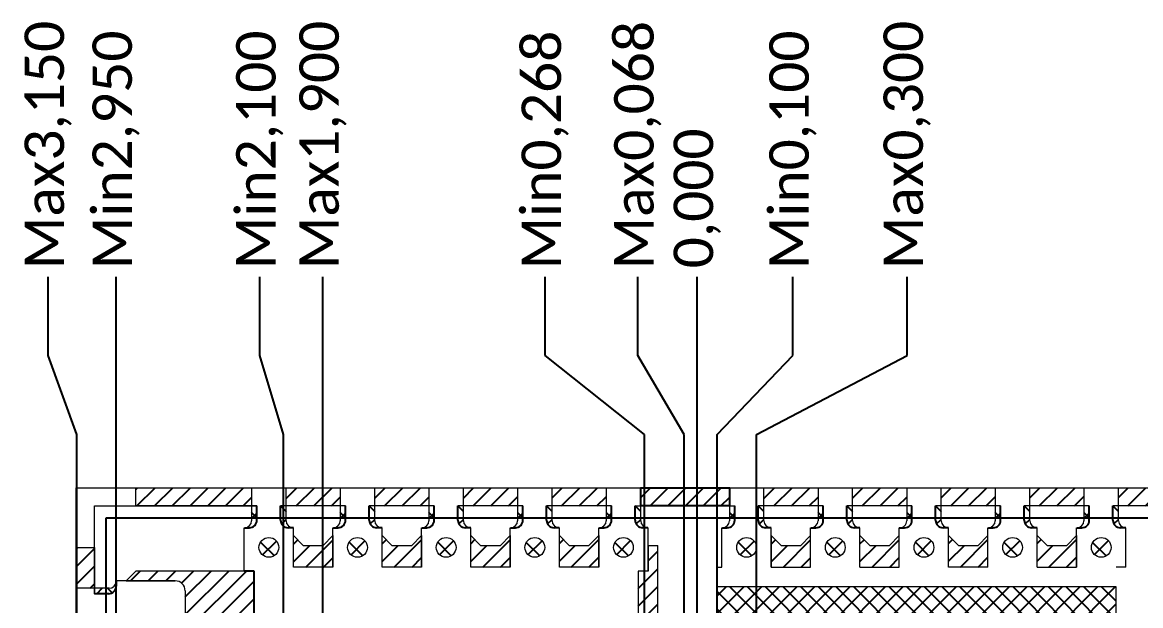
# Model space of a CAD drawing. Extents: x -4.2 to 13.4, y -4.2 to 26.3.
# Drawn here: x 8.568 to 11.406, y 8.654 to 10.134 of the extents above; entities that cross this region are included whole.
import ezdxf

# ---------------------------------------------------------------- set-up
doc = ezdxf.new("R2010")
doc.units = 0
doc.linetypes.add('SLD-Solid', pattern=[0])
doc.layers.add('AM_4', color=3, linetype='Continuous', lineweight=25)
doc.layers.add('LDF', color=7, linetype='SLD-Solid')
doc.layers.add('LF-LINE', color=1, linetype='Continuous')
doc.styles.get("Standard").update_dxf_attribs({"font": 'calibri.ttf'})
doc.dimstyles.new('副本 1 4', dxfattribs={"dimscale": 0.04, "dimtxt": 2.5, "dimasz": 2.5, "dimexe": 1.25, "dimexo": 0.625, "dimtad": 0, "dimdec": 3, "dimlfac": 2, "dimzin": 1, "dimtxsty": 'Standard', "dimcen": 2.5, "dimadec": 0, "dimazin": 0, "dimtfac": 1, "dimtdec": 3, "dimtmove": 0, "dimatfit": 3, "dimfxl": 1, "dimarcsym": 0})
pattern_1 = [(45, (-7.489858, -1.777753), (-0.02245064, 0.02245064), []), (135, (-7.489858, -1.777753), (-0.02245064, -0.02245064), [])]

# ---------------------------------------------------------------- blocks, each defined once
blk = doc.blocks.new('*D2')
at = {"layer": 'AM_4', "color": 0, "linetype": 'ByBlock', "lineweight": -2, "transparency": 16777216}
blk.add_line((638.3858, 1007.4427), (638.3858, 1009.2795), dxfattribs=at)
at = {"layer": 'Defpoints', "color": 0, "linetype": 'ByBlock', "transparency": 16777216}
for p in [(638.3858, 1009.2795), (638.3858, 1007.4177), (638.3858, 1007.4177)]:
    blk.add_point(p, dxfattribs=at)
at = {"layer": 'AM_4', "color": 0, "linetype": 'ByBlock', "transparency": 16777216, "insert": (638.3858, 1009.4783), "char_height": 0.1, "attachment_point": 5, "rotation": 90}
blk.add_mtext('0,000', dxfattribs=at)
blk = doc.blocks.new('*D3')
at = {"layer": 'AM_4', "color": 0, "linetype": 'ByBlock', "lineweight": -2, "transparency": 16777216}
for p, q in [((638.6285, 1009.0795), (638.6285, 1009.2795)), ((638.4358, 1008.8795), (638.6285, 1009.0795)), ((638.4358, 1006.3927), (638.4358, 1008.8795))]:
    blk.add_line(p, q, dxfattribs=at)
at = {"layer": 'Defpoints', "color": 0, "linetype": 'ByBlock', "transparency": 16777216}
for p in [(638.6285, 1009.2795), (638.3858, 1007.4177), (638.4358, 1006.3677)]:
    blk.add_point(p, dxfattribs=at)
at = {"layer": 'AM_4', "color": 0, "linetype": 'ByBlock', "transparency": 16777216, "insert": (638.6285, 1009.6013), "char_height": 0.1, "attachment_point": 5, "rotation": 90}
blk.add_mtext('Min0,100', dxfattribs=at)
blk = doc.blocks.new('*D17')
at = {"layer": 'AM_4', "color": 0, "linetype": 'ByBlock', "lineweight": -2, "transparency": 16777216}
for p, q in [((638.9183, 1009.0795), (638.9183, 1009.2795)), ((638.5358, 1008.8795), (638.9183, 1009.0795)), ((638.5358, 1006.4927), (638.5358, 1008.8795))]:
    blk.add_line(p, q, dxfattribs=at)
at = {"layer": 'Defpoints', "color": 0, "linetype": 'ByBlock', "transparency": 16777216}
for p in [(638.9183, 1009.2795), (638.3858, 1007.4177), (638.5358, 1006.4677)]:
    blk.add_point(p, dxfattribs=at)
at = {"layer": 'AM_4', "color": 0, "linetype": 'ByBlock', "transparency": 16777216, "insert": (638.9183, 1009.6137), "char_height": 0.1, "attachment_point": 5, "rotation": 90}
blk.add_mtext('Max0,300', dxfattribs=at)
blk = doc.blocks.new('*D4')
at = {"layer": 'AM_4', "color": 0, "linetype": 'ByBlock', "lineweight": -2, "transparency": 16777216}
for p, q in [((638.2347, 1009.0795), (638.2347, 1009.2795)), ((638.3521, 1008.8795), (638.2347, 1009.0795)), ((638.3521, 1007.5802), (638.3521, 1008.8795))]:
    blk.add_line(p, q, dxfattribs=at)
at = {"layer": 'Defpoints', "color": 0, "linetype": 'ByBlock', "transparency": 16777216}
for p in [(638.2347, 1009.2795), (638.3521, 1007.5552), (638.3858, 1007.4177)]:
    blk.add_point(p, dxfattribs=at)
at = {"layer": 'AM_4', "color": 0, "linetype": 'ByBlock', "transparency": 16777216, "insert": (638.2347, 1009.6132), "char_height": 0.1, "attachment_point": 5, "rotation": 90}
blk.add_mtext('Max0,068', dxfattribs=at)
blk = doc.blocks.new('*D5')
at = {"layer": 'AM_4', "color": 0, "linetype": 'ByBlock', "lineweight": -2, "transparency": 16777216}
for p, q in [((637.9998, 1009.0795), (637.9998, 1009.2795)), ((638.2521, 1008.8795), (637.9998, 1009.0795)), ((638.2521, 1007.4802), (638.2521, 1008.8795))]:
    blk.add_line(p, q, dxfattribs=at)
at = {"layer": 'Defpoints', "color": 0, "linetype": 'ByBlock', "transparency": 16777216}
for p in [(637.9998, 1009.2795), (638.2521, 1007.4552), (638.3858, 1007.4177)]:
    blk.add_point(p, dxfattribs=at)
at = {"layer": 'AM_4', "color": 0, "linetype": 'ByBlock', "transparency": 16777216, "insert": (637.9998, 1009.6008), "char_height": 0.1, "attachment_point": 5, "rotation": 90}
blk.add_mtext('Min0,268', dxfattribs=at)
blk = doc.blocks.new('*D6')
at = {"layer": 'AM_4', "color": 0, "linetype": 'ByBlock', "lineweight": -2, "transparency": 16777216}
blk.add_line((637.4358, 1007.9577), (637.4358, 1009.2795), dxfattribs=at)
at = {"layer": 'Defpoints', "color": 0, "linetype": 'ByBlock', "transparency": 16777216}
for p in [(637.4358, 1009.2795), (637.4358, 1007.9327), (638.3858, 1007.4177)]:
    blk.add_point(p, dxfattribs=at)
at = {"layer": 'AM_4', "color": 0, "linetype": 'ByBlock', "transparency": 16777216, "insert": (637.4358, 1009.6137), "char_height": 0.1, "attachment_point": 5, "rotation": 90}
blk.add_mtext('Max1,900', dxfattribs=at)
blk = doc.blocks.new('*D7')
at = {"layer": 'AM_4', "color": 0, "linetype": 'ByBlock', "lineweight": -2, "transparency": 16777216}
for p, q in [((637.2754, 1009.0795), (637.2754, 1009.2795)), ((637.3358, 1008.8795), (637.2754, 1009.0795)), ((637.3358, 1007.8577), (637.3358, 1008.8795))]:
    blk.add_line(p, q, dxfattribs=at)
at = {"layer": 'Defpoints', "color": 0, "linetype": 'ByBlock', "transparency": 16777216}
for p in [(637.2754, 1009.2795), (637.3358, 1007.8327), (638.3858, 1007.4177)]:
    blk.add_point(p, dxfattribs=at)
at = {"layer": 'AM_4', "color": 0, "linetype": 'ByBlock', "transparency": 16777216, "insert": (637.2754, 1009.6013), "char_height": 0.1, "attachment_point": 5, "rotation": 90}
blk.add_mtext('Min2,100', dxfattribs=at)
blk = doc.blocks.new('*D478')
at = {"layer": 'AM_4', "color": 0, "linetype": 'ByBlock', "lineweight": -2, "transparency": 16777216}
blk.add_line((8.8056, 8.0667), (8.8056, 9.4885), dxfattribs=at)
at = {"layer": 'Defpoints', "color": 0, "linetype": 'ByBlock', "transparency": 16777216}
for p in [(8.8056, 9.4885), (8.8056, 8.0417), (10.2806, 7.6267)]:
    blk.add_point(p, dxfattribs=at)
at = {"layer": 'AM_4', "color": 0, "linetype": 'ByBlock', "transparency": 16777216, "insert": (8.8056, 9.8103), "char_height": 0.1, "attachment_point": 5, "rotation": 90}
blk.add_mtext('Min2,950', dxfattribs=at)
blk = doc.blocks.new('*D19')
at = {"layer": 'AM_4', "color": 0, "linetype": 'ByBlock', "lineweight": -2, "transparency": 16777216}
for p, q in [((636.7385, 1009.0795), (636.7385, 1009.2795)), ((636.8108, 1008.8795), (636.7385, 1009.0795)), ((636.8108, 1007.9577), (636.8108, 1008.8795))]:
    blk.add_line(p, q, dxfattribs=at)
at = {"layer": 'Defpoints', "color": 0, "linetype": 'ByBlock', "transparency": 16777216}
for p in [(636.7385, 1009.2795), (636.8108, 1007.9327), (638.3858, 1007.4177)]:
    blk.add_point(p, dxfattribs=at)
at = {"layer": 'AM_4', "color": 0, "linetype": 'ByBlock', "transparency": 16777216, "insert": (636.7385, 1009.6137), "char_height": 0.1, "attachment_point": 5, "rotation": 90}
blk.add_mtext('Max3,150', dxfattribs=at)
blk = doc.blocks.new('A$C4FDA2A6F')
h = blk.add_hatch()
h.set_pattern_fill('ANSI31', color=256, scale=0.01)
h.set_pattern_definition([(45, (-2.857637, 0.01955), (-0.02245064, 0.02245064), [])])
h.paths.add_polyline_path([(-2.8455, 0.0685), (-2.8918, 0.0685), (-2.8918, -0.0353), (-2.8455, -0.0353)])
h.paths.add_polyline_path([(-2.8455, -0.1228), (-2.8918, -0.1228), (-2.8918, -0.2603), (-2.8455, -0.2603)])
h.paths.add_polyline_path([(-2.8455, -0.3478), (-2.8918, -0.3478), (-2.8918, -0.4853), (-2.8455, -0.4853)])
h.paths.add_polyline_path([(-2.8455, -0.5728), (-2.8918, -0.5728), (-2.8918, -0.7103), (-2.8455, -0.7103)])
h.paths.add_polyline_path([(-2.8455, -0.7978), (-2.8918, -0.7978), (-2.8918, -0.9353), (-2.8455, -0.9353)])
h.paths.add_polyline_path([(-2.8455, -1.0228), (-2.8918, -1.0228), (-2.8918, -1.1603), (-2.8455, -1.1603)])
h.paths.add_polyline_path([(-2.8455, -1.2478), (-2.8918, -1.2478), (-2.8918, -1.3853), (-2.8455, -1.3853)])
h.paths.add_polyline_path([(-2.8455, -1.4728), (-2.8918, -1.4728), (-2.8918, -1.6103), (-2.8455, -1.6103)])
h.paths.add_polyline_path([(-2.8455, -1.6978), (-2.8918, -1.6978), (-2.8918, -1.8353), (-2.8455, -1.8353)])
h.paths.add_polyline_path([(-2.8455, -1.9228), (-2.8918, -1.9228), (-2.8918, -2.0603), (-2.8455, -2.0603)])
h.paths.add_polyline_path([(-2.8455, -2.1478), (-2.8918, -2.1478), (-2.8918, -2.2815), (-2.8455, -2.2815)])
h.paths.add_polyline_path([(-2.4468, 0.2197), (-2.7405, 0.2197), (-2.7405, 0.1735), (-2.4468, 0.1735)])
h.paths.add_polyline_path([(-2.2218, 0.2197), (-2.3593, 0.2197), (-2.3593, 0.1735), (-2.2218, 0.1735)])
h.paths.add_polyline_path([(-1.9968, 0.2197), (-2.1343, 0.2197), (-2.1343, 0.1735), (-1.9968, 0.1735)])
h.paths.add_polyline_path([(-1.7718, 0.2197), (-1.9093, 0.2197), (-1.9093, 0.1735), (-1.7718, 0.1735)])
h.paths.add_polyline_path([(-1.5468, 0.2197), (-1.6843, 0.2197), (-1.6843, 0.1735), (-1.5468, 0.1735)])
h.paths.add_polyline_path([(-1.2343, 0.2197), (-1.4593, 0.2197), (-1.4593, 0.1735), (-1.2343, 0.1735)])
h.paths.add_polyline_path([(-1.0093, 0.2197), (-1.1468, 0.2197), (-1.1468, 0.1735), (-1.0093, 0.1735)])
h.paths.add_polyline_path([(-0.7843, 0.2197), (-0.9218, 0.2197), (-0.9218, 0.1735), (-0.7843, 0.1735)])
h.paths.add_polyline_path([(-0.5593, 0.2197), (-0.6968, 0.2197), (-0.6968, 0.1735), (-0.5593, 0.1735)])
h.paths.add_polyline_path([(-0.3343, 0.2197), (-0.4718, 0.2197), (-0.4718, 0.1735), (-0.3343, 0.1735)])
h.paths.add_polyline_path([(0.0845, 0.2197), (-0.2468, 0.2197), (-0.2468, 0.1735), (-0.0155, 0.1735), (-0.0155, 0.1435), (0.0845, 0.1435)])
h.paths.add_polyline_path([(-0.353, 0.0985), (-0.378, 0.0735), (-0.428, 0.0735), (-0.453, 0.0985), (-0.453, 0.0185), (-0.353, 0.0185)])
h.paths.add_polyline_path([(-0.578, 0.0985), (-0.603, 0.0735), (-0.653, 0.0735), (-0.678, 0.0985), (-0.678, 0.0185), (-0.578, 0.0185)])
h.paths.add_polyline_path([(-0.803, 0.0985), (-0.828, 0.0735), (-0.878, 0.0735), (-0.903, 0.0985), (-0.903, 0.0185), (-0.803, 0.0185)])
h.paths.add_polyline_path([(-1.028, 0.0985), (-1.053, 0.0735), (-1.103, 0.0735), (-1.128, 0.0985), (-1.128, 0.0185), (-1.028, 0.0185)])
h.paths.add_polyline_path([(-1.5655, 0.0985), (-1.5905, 0.0735), (-1.6405, 0.0735), (-1.6655, 0.0985), (-1.6655, 0.0185), (-1.5655, 0.0185)])
h.paths.add_polyline_path([(-1.7905, 0.0985), (-1.8155, 0.0735), (-1.8655, 0.0735), (-1.8905, 0.0985), (-1.8905, 0.0185), (-1.7905, 0.0185)])
h.paths.add_polyline_path([(-2.0155, 0.0985), (-2.0405, 0.0735), (-2.0905, 0.0735), (-2.1155, 0.0985), (-2.1155, 0.0185), (-2.0155, 0.0185)])
h.paths.add_polyline_path([(-2.2405, 0.0985), (-2.2655, 0.0735), (-2.3155, 0.0735), (-2.3405, 0.0985), (-2.3405, 0.0185), (-2.2405, 0.0185)])
edge = h.paths.add_edge_path()
edge.add_line((-1.4155, 0.0735), (-1.4405, 0.0735))
edge.add_line((-1.4405, 0.0735), (-1.4405, 0.0085))
edge.add_line((-1.4405, 0.0085), (-1.4655, 0.0085))
edge.add_line((-1.4655, 0.0085), (-1.4655, -0.9065))
edge.add_line((-1.4655, -0.9065), (-2.2655, -0.9065))
edge.add_line((-2.2655, -0.9065), (-2.2655, -0.919))
edge.add_arc((-2.228, -0.919), 0.0375, 180, 270)
edge.add_line((-2.228, -0.9565), (-1.4405, -0.9565))
edge.add_arc((-1.4405, -0.9315), 0.025, 270, 360)
edge.add_line((-1.4155, -0.9315), (-1.4155, 0.0735))
edge = h.paths.add_edge_path()
edge.add_line((-2.6155, -0.6665), (-2.7405, -0.6665))
edge.add_line((-2.7405, -0.6665), (-2.7655, -0.6915))
edge.add_line((-2.7655, -0.6915), (-2.6405, -0.6915))
edge.add_arc((-2.6405, -0.7165), 0.025, 0, 90, ccw=False)
edge.add_line((-2.6155, -0.7165), (-2.6155, -0.6665))
edge = h.paths.add_edge_path()
edge.add_line((-2.6155, -0.8915), (-2.7405, -0.8915))
edge.add_line((-2.7405, -0.8915), (-2.7655, -0.9165))
edge.add_line((-2.7655, -0.9165), (-2.6405, -0.9165))
edge.add_arc((-2.6405, -0.9415), 0.025, 0, 90, ccw=False)
edge.add_line((-2.6155, -0.9415), (-2.6155, -0.8915))
edge = h.paths.add_edge_path()
edge.add_line((-2.6155, -1.1165), (-2.7405, -1.1165))
edge.add_line((-2.7405, -1.1165), (-2.7655, -1.1415))
edge.add_line((-2.7655, -1.1415), (-2.6405, -1.1415))
edge.add_arc((-2.6405, -1.1665), 0.025, 0, 90, ccw=False)
edge.add_line((-2.6155, -1.1665), (-2.6155, -1.1165))
edge = h.paths.add_edge_path()
edge.add_line((-2.6155, -1.3415), (-2.7405, -1.3415))
edge.add_line((-2.7405, -1.3415), (-2.7655, -1.3665))
edge.add_line((-2.7655, -1.3665), (-2.6405, -1.3665))
edge.add_arc((-2.6405, -1.3915), 0.025, 0, 90, ccw=False)
edge.add_line((-2.6155, -1.3915), (-2.6155, -1.3415))
edge = h.paths.add_edge_path()
edge.add_line((-2.6155, -1.5665), (-2.7405, -1.5665))
edge.add_line((-2.7405, -1.5665), (-2.7655, -1.5915))
edge.add_line((-2.7655, -1.5915), (-2.6405, -1.5915))
edge.add_arc((-2.6405, -1.6165), 0.025, 0, 90, ccw=False)
edge.add_line((-2.6155, -1.6165), (-2.6155, -1.5665))
edge = h.paths.add_edge_path()
edge.add_line((-2.6155, -1.7915), (-2.7405, -1.7915))
edge.add_line((-2.7405, -1.7915), (-2.7655, -1.8165))
edge.add_line((-2.7655, -1.8165), (-2.6405, -1.8165))
edge.add_arc((-2.6405, -1.8415), 0.025, 0, 90, ccw=False)
edge.add_line((-2.6155, -1.8415), (-2.6155, -1.7915))
edge = h.paths.add_edge_path()
edge.add_line((-2.6155, -2.0165), (-2.7405, -2.0165))
edge.add_line((-2.7405, -2.0165), (-2.7655, -2.0415))
edge.add_line((-2.7655, -2.0415), (-2.6405, -2.0415))
edge.add_arc((-2.6405, -2.0665), 0.025, 0, 90, ccw=False)
edge.add_line((-2.6155, -2.0665), (-2.6155, -2.0165))
edge = h.paths.add_edge_path()
edge.add_arc((-2.6405, -2.1415), 0.025, -90, 0, ccw=False)
edge.add_line((-2.6405, -2.1665), (-2.7655, -2.1665))
edge.add_line((-2.7655, -2.1665), (-2.7405, -2.1915))
edge.add_line((-2.7405, -2.1915), (-2.6155, -2.1915))
edge.add_line((-2.6155, -2.1915), (-2.6155, -2.1415))
edge = h.paths.add_edge_path()
edge.add_arc((-2.4905, -2.1815), 0.025, 90, 180, ccw=False)
edge.add_line((-2.4905, -2.1565), (-2.5405, -2.1565))
edge.add_line((-2.5405, -2.1565), (-2.5405, -2.2815))
edge.add_line((-2.5405, -2.2815), (-2.5155, -2.3065))
edge.add_line((-2.5155, -2.3065), (-2.5155, -2.1815))
edge = h.paths.add_edge_path()
edge.add_line((-2.3655, -2.1565), (-2.4155, -2.1565))
edge.add_arc((-2.4155, -2.1815), 0.025, 0, 90, ccw=False)
edge.add_line((-2.3905, -2.1815), (-2.3905, -2.3065))
edge.add_line((-2.3905, -2.3065), (-2.3655, -2.2815))
edge.add_line((-2.3655, -2.2815), (-2.3655, -2.1565))
edge = h.paths.add_edge_path()
edge.add_arc((-2.0405, -2.1815), 0.025, 90, 180, ccw=False)
edge.add_line((-2.0405, -2.1565), (-2.0905, -2.1565))
edge.add_line((-2.0905, -2.1565), (-2.0905, -2.2815))
edge.add_line((-2.0905, -2.2815), (-2.0655, -2.3065))
edge.add_line((-2.0655, -2.3065), (-2.0655, -2.1815))
edge = h.paths.add_edge_path()
edge.add_line((-1.9155, -2.1565), (-1.9655, -2.1565))
edge.add_arc((-1.9655, -2.1815), 0.025, 0, 90, ccw=False)
edge.add_line((-1.9405, -2.1815), (-1.9405, -2.3065))
edge.add_line((-1.9405, -2.3065), (-1.9155, -2.2815))
edge.add_line((-1.9155, -2.2815), (-1.9155, -2.1565))
edge = h.paths.add_edge_path()
edge.add_line((-0.0155, -2.3565), (0.0845, -2.3565))
edge.add_line((0.0845, -2.3565), (0.0845, -2.2315))
edge.add_line((0.0845, -2.2315), (0.1345, -2.1815))
edge.add_line((0.1345, -2.1815), (-0.0155, -2.1815))
edge.add_line((-0.0155, -2.1815), (-0.0155, -0.0315))
edge.add_line((-0.0155, -0.0315), (0.1345, -0.0315))
edge.add_line((0.1345, -0.0315), (0.0845, 0.0185))
edge.add_line((0.0845, 0.0185), (0.0845, 0.1435))
edge.add_line((0.0845, 0.1435), (-0.0155, 0.1435))
edge.add_line((-0.0155, 0.1435), (-0.0155, 0.0185))
edge.add_line((-0.0155, 0.0185), (-0.103, 0.0185))
edge.add_arc((-0.103, -0.0315), 0.05, 90, 180)
edge.add_line((-0.153, -0.0315), (-0.153, -2.1815))
edge.add_arc((-0.103, -2.1815), 0.05, 180, 270)
edge.add_line((-0.103, -2.2315), (-0.0155, -2.2315))
edge.add_line((-0.0155, -2.2315), (-0.0155, -2.3565))
at = {"linetype": 'ByBlock', "ltscale": 10}
h = blk.add_hatch(dxfattribs=at)
h.set_pattern_fill('ANSI37', color=3, scale=0.01, style=0)
h.set_pattern_definition([(45, (-33.184734, -46.211243), (-0.02245064, 0.02245064), []), (135, (-33.184734, -46.211243), (-0.02245064, -0.02245064), [])])
h.paths.add_polyline_path([(-2.4333, 0.1735), (-2.4468, 0.1735), (-2.4468, 0.1435), (-2.4333, 0.1435)])
h.paths.add_polyline_path([(-2.4333, 0.1435), (-2.4468, 0.1435), (-2.4468, 0.136, -0.413571), (-2.4642, 0.1185), (-2.4523, 0.1185, 0.414214), (-2.4333, 0.1375)])
h.paths.add_polyline_path([(-2.3593, 0.1435), (-2.3733, 0.1435), (-2.3733, 0.1375, 0.414214), (-2.3543, 0.1185), (-2.3417, 0.1185, -0.414856), (-2.3593, 0.136)])
h.paths.add_polyline_path([(-2.3593, 0.1735), (-2.3733, 0.1735), (-2.3733, 0.1435), (-2.3593, 0.1435)])
h = blk.add_hatch(dxfattribs=at)
h.set_pattern_fill('ANSI37', color=3, scale=0.01, style=0)
h.set_pattern_definition([(45, (-32.959734, -46.211243), (-0.02245064, 0.02245064), []), (135, (-32.959734, -46.211243), (-0.02245064, -0.02245064), [])])
h.paths.add_polyline_path([(-2.2083, 0.1735), (-2.2218, 0.1735), (-2.2218, 0.1435), (-2.2083, 0.1435)])
h.paths.add_polyline_path([(-2.2083, 0.1435), (-2.2218, 0.1435), (-2.2218, 0.136, -0.413571), (-2.2392, 0.1185), (-2.2273, 0.1185, 0.414214), (-2.2083, 0.1375)])
h.paths.add_polyline_path([(-2.1343, 0.1435), (-2.1483, 0.1435), (-2.1483, 0.1375, 0.414214), (-2.1293, 0.1185), (-2.1167, 0.1185, -0.414856), (-2.1343, 0.136)])
h.paths.add_polyline_path([(-2.1343, 0.1735), (-2.1483, 0.1735), (-2.1483, 0.1435), (-2.1343, 0.1435)])
h = blk.add_hatch(dxfattribs=at)
h.set_pattern_fill('ANSI37', color=3, scale=0.01, style=0)
h.set_pattern_definition([(45, (-32.734734, -46.211243), (-0.02245064, 0.02245064), []), (135, (-32.734734, -46.211243), (-0.02245064, -0.02245064), [])])
h.paths.add_polyline_path([(-1.9833, 0.1735), (-1.9968, 0.1735), (-1.9968, 0.1435), (-1.9833, 0.1435)])
h.paths.add_polyline_path([(-1.9833, 0.1435), (-1.9968, 0.1435), (-1.9968, 0.136, -0.413571), (-2.0142, 0.1185), (-2.0023, 0.1185, 0.414214), (-1.9833, 0.1375)])
h.paths.add_polyline_path([(-1.9093, 0.1435), (-1.9233, 0.1435), (-1.9233, 0.1375, 0.414214), (-1.9043, 0.1185), (-1.8917, 0.1185, -0.414856), (-1.9093, 0.136)])
h.paths.add_polyline_path([(-1.9093, 0.1735), (-1.9233, 0.1735), (-1.9233, 0.1435), (-1.9093, 0.1435)])
h = blk.add_hatch(dxfattribs=at)
h.set_pattern_fill('ANSI37', color=3, scale=0.01, style=0)
h.set_pattern_definition([(45, (-32.509734, -46.211243), (-0.02245064, 0.02245064), []), (135, (-32.509734, -46.211243), (-0.02245064, -0.02245064), [])])
h.paths.add_polyline_path([(-1.7583, 0.1735), (-1.7718, 0.1735), (-1.7718, 0.1435), (-1.7583, 0.1435)])
h.paths.add_polyline_path([(-1.7583, 0.1435), (-1.7718, 0.1435), (-1.7718, 0.136, -0.413571), (-1.7892, 0.1185), (-1.7773, 0.1185, 0.414214), (-1.7583, 0.1375)])
h.paths.add_polyline_path([(-1.6843, 0.1435), (-1.6983, 0.1435), (-1.6983, 0.1375, 0.414214), (-1.6793, 0.1185), (-1.6667, 0.1185, -0.414856), (-1.6843, 0.136)])
h.paths.add_polyline_path([(-1.6843, 0.1735), (-1.6983, 0.1735), (-1.6983, 0.1435), (-1.6843, 0.1435)])
h = blk.add_hatch(dxfattribs=at)
h.set_pattern_fill('ANSI37', color=3, scale=0.01, style=0)
h.set_pattern_definition([(45, (-32.284734, -46.211243), (-0.02245064, 0.02245064), []), (135, (-32.284734, -46.211243), (-0.02245064, -0.02245064), [])])
h.paths.add_polyline_path([(-1.5333, 0.1735), (-1.5468, 0.1735), (-1.5468, 0.1435), (-1.5333, 0.1435)])
h.paths.add_polyline_path([(-1.5333, 0.1435), (-1.5468, 0.1435), (-1.5468, 0.136, -0.413571), (-1.5642, 0.1185), (-1.5523, 0.1185, 0.414214), (-1.5333, 0.1375)])
h.paths.add_polyline_path([(-1.4593, 0.1435), (-1.4733, 0.1435), (-1.4733, 0.1375, 0.414214), (-1.4543, 0.1185), (-1.4417, 0.1185, -0.414856), (-1.4593, 0.136)])
h.paths.add_polyline_path([(-1.4593, 0.1735), (-1.4733, 0.1735), (-1.4733, 0.1435), (-1.4593, 0.1435)])
h = blk.add_hatch(dxfattribs=at)
h.set_pattern_fill('ANSI37', color=3, scale=0.01, style=0)
h.set_pattern_definition([(45, (-31.972234, -46.211243), (-0.02245064, 0.02245064), []), (135, (-31.972234, -46.211243), (-0.02245064, -0.02245064), [])])
h.paths.add_polyline_path([(-1.2208, 0.1735), (-1.2343, 0.1735), (-1.2343, 0.1435), (-1.2208, 0.1435)])
h.paths.add_polyline_path([(-1.2208, 0.1435), (-1.2343, 0.1435), (-1.2343, 0.136, -0.413571), (-1.2517, 0.1185), (-1.2398, 0.1185, 0.414214), (-1.2208, 0.1375)])
h.paths.add_polyline_path([(-1.1468, 0.1435), (-1.1608, 0.1435), (-1.1608, 0.1375, 0.414214), (-1.1418, 0.1185), (-1.1292, 0.1185, -0.414856), (-1.1468, 0.136)])
h.paths.add_polyline_path([(-1.1468, 0.1735), (-1.1608, 0.1735), (-1.1608, 0.1435), (-1.1468, 0.1435)])
h = blk.add_hatch(dxfattribs=at)
h.set_pattern_fill('ANSI37', color=3, scale=0.01, style=0)
h.set_pattern_definition([(45, (-31.747234, -46.211243), (-0.02245064, 0.02245064), []), (135, (-31.747234, -46.211243), (-0.02245064, -0.02245064), [])])
h.paths.add_polyline_path([(-0.9958, 0.1735), (-1.0093, 0.1735), (-1.0093, 0.1435), (-0.9958, 0.1435)])
h.paths.add_polyline_path([(-0.9958, 0.1435), (-1.0093, 0.1435), (-1.0093, 0.136, -0.413571), (-1.0267, 0.1185), (-1.0148, 0.1185, 0.414214), (-0.9958, 0.1375)])
h.paths.add_polyline_path([(-0.9218, 0.1435), (-0.9358, 0.1435), (-0.9358, 0.1375, 0.414214), (-0.9168, 0.1185), (-0.9042, 0.1185, -0.414856), (-0.9218, 0.136)])
h.paths.add_polyline_path([(-0.9218, 0.1735), (-0.9358, 0.1735), (-0.9358, 0.1435), (-0.9218, 0.1435)])
h = blk.add_hatch(dxfattribs=at)
h.set_pattern_fill('ANSI37', color=3, scale=0.01, style=0)
h.set_pattern_definition([(45, (-31.522234, -46.211243), (-0.02245064, 0.02245064), []), (135, (-31.522234, -46.211243), (-0.02245064, -0.02245064), [])])
h.paths.add_polyline_path([(-0.7708, 0.1735), (-0.7843, 0.1735), (-0.7843, 0.1435), (-0.7708, 0.1435)])
h.paths.add_polyline_path([(-0.7708, 0.1435), (-0.7843, 0.1435), (-0.7843, 0.136, -0.413571), (-0.8017, 0.1185), (-0.7898, 0.1185, 0.414214), (-0.7708, 0.1375)])
h.paths.add_polyline_path([(-0.6968, 0.1435), (-0.7108, 0.1435), (-0.7108, 0.1375, 0.414214), (-0.6918, 0.1185), (-0.6792, 0.1185, -0.414856), (-0.6968, 0.136)])
h.paths.add_polyline_path([(-0.6968, 0.1735), (-0.7108, 0.1735), (-0.7108, 0.1435), (-0.6968, 0.1435)])
h = blk.add_hatch(dxfattribs=at)
h.set_pattern_fill('ANSI37', color=3, scale=0.01, style=0)
h.set_pattern_definition([(45, (-31.297234, -46.211243), (-0.02245064, 0.02245064), []), (135, (-31.297234, -46.211243), (-0.02245064, -0.02245064), [])])
h.paths.add_polyline_path([(-0.5458, 0.1735), (-0.5593, 0.1735), (-0.5593, 0.1435), (-0.5458, 0.1435)])
h.paths.add_polyline_path([(-0.5458, 0.1435), (-0.5593, 0.1435), (-0.5593, 0.136, -0.413571), (-0.5767, 0.1185), (-0.5648, 0.1185, 0.414214), (-0.5458, 0.1375)])
h.paths.add_polyline_path([(-0.4718, 0.1435), (-0.4858, 0.1435), (-0.4858, 0.1375, 0.414214), (-0.4668, 0.1185), (-0.4542, 0.1185, -0.414856), (-0.4718, 0.136)])
h.paths.add_polyline_path([(-0.4718, 0.1735), (-0.4858, 0.1735), (-0.4858, 0.1435), (-0.4718, 0.1435)])
h = blk.add_hatch(dxfattribs=at)
h.set_pattern_fill('ANSI37', color=3, scale=0.01, style=0)
h.set_pattern_definition([(45, (-31.072234, -46.211243), (-0.02245064, 0.02245064), []), (135, (-31.072234, -46.211243), (-0.02245064, -0.02245064), [])])
h.paths.add_polyline_path([(-0.3208, 0.1735), (-0.3343, 0.1735), (-0.3343, 0.1435), (-0.3208, 0.1435)])
h.paths.add_polyline_path([(-0.3208, 0.1435), (-0.3343, 0.1435), (-0.3343, 0.136, -0.413571), (-0.3517, 0.1185), (-0.3398, 0.1185, 0.414214), (-0.3208, 0.1375)])
h.paths.add_polyline_path([(-0.2468, 0.1435), (-0.2608, 0.1435), (-0.2608, 0.1375, 0.414214), (-0.2418, 0.1185), (-0.2292, 0.1185, -0.414856), (-0.2468, 0.136)])
h.paths.add_polyline_path([(-0.2468, 0.1735), (-0.2608, 0.1735), (-0.2608, 0.1435), (-0.2468, 0.1435)])
h = blk.add_hatch(dxfattribs=at)
h.set_pattern_fill('ANSI37', color=3, scale=0.01, style=0)
h.set_pattern_definition(pattern_1)
h.paths.add_polyline_path([(-2.3405, -0.9065), (-2.2655, -0.9065), (-2.2655, -0.244, 0.414214), (-2.303, -0.2065, 0.414214), (-2.3405, -0.244)])
h.paths.add_polyline_path([(-2.378, 0.0685, 1), (-2.428, 0.0685, 1)])
h.paths.add_polyline_path([(-2.203, 0.0685, 1), (-2.153, 0.0685, 1)])
h.paths.add_polyline_path([(-1.978, 0.0685, 1), (-1.928, 0.0685, 1)])
h.paths.add_polyline_path([(-1.753, 0.0685, 1), (-1.703, 0.0685, 1)])
h.paths.add_polyline_path([(-1.528, 0.0685, 1), (-1.478, 0.0685, 1)])
h.paths.add_polyline_path([(-1.2155, 0.0685, 1), (-1.1655, 0.0685, 1)])
h.paths.add_polyline_path([(-0.9905, 0.0685, 1), (-0.9405, 0.0685, 1)])
h.paths.add_polyline_path([(-0.7155, 0.0685, 1), (-0.7655, 0.0685, 1)])
h.paths.add_polyline_path([(-0.4905, 0.0685, 1), (-0.5405, 0.0685, 1)])
h.paths.add_polyline_path([(-0.3155, 0.0685, 1), (-0.2655, 0.0685, 1)])
h.paths.add_polyline_path([(-0.8155, -2.2865, 1), (-0.7655, -2.2865, 1)])
h.paths.add_polyline_path([(-0.5405, -2.2865, 1), (-0.5905, -2.2865, 1)])
h.paths.add_polyline_path([(-0.3655, -2.2865, 1), (-0.3155, -2.2865, 1)])
h = blk.add_hatch()
h.set_pattern_fill('ANSI31', color=256, scale=0.01)
h.set_pattern_definition([(45, (-7.489858, -1.777753), (-0.02245064, 0.02245064), [])])
h.paths.add_polyline_path([(-2.4655, -0.9565), (-2.378, -0.9565, 0.414214), (-2.3405, -0.919), (-2.3405, -0.9065), (-2.4405, -0.9065), (-2.4405, -0.6915), (-2.3905, -0.6915), (-2.3905, -0.1415), (-2.4155, -0.1415), (-2.4155, -0.6665), (-2.4905, -0.6665), (-2.4905, -0.9315, 0.414214)])
h.paths.add_polyline_path([(-2.7705, -0.4665), (-2.6405, -0.4665, -0.414214), (-2.6155, -0.4915), (-2.6155, -0.5665, -0.414214), (-2.6405, -0.5915), (-2.4905, -0.5915), (-2.4905, -0.2165), (-2.7405, -0.2165), (-2.7655, -0.2415), (-2.6405, -0.2415, -0.414214), (-2.6155, -0.2665), (-2.6155, -0.3415, -0.414214), (-2.6405, -0.3665), (-2.7705, -0.3665)])
h.paths.add_polyline_path([(-2.6155, -0.1165, -0.414214), (-2.6405, -0.1415), (-2.4405, -0.1415), (-2.4405, 0.0085), (-2.4655, 0.0085), (-2.7405, 0.0085), (-2.7638, -0.0148), (-2.7621, -0.0165), (-2.6405, -0.0165, -0.414214), (-2.6155, -0.0415)])
h = blk.add_hatch(dxfattribs=at)
h.set_pattern_fill('ANSI37', color=3, scale=0.01, angle=180, style=0)
h.set_pattern_definition([(225, (-2.830144, -0.118638), (0.022451, -0.022451), []), (315, (-2.830144, -0.118638), (0.022451, 0.022451), [])])
h.paths.add_polyline_path([(-2.8455, -0.1228), (-2.8155, -0.1228), (-2.8155, -0.1093), (-2.8455, -0.1093)])
h.paths.add_polyline_path([(-2.8155, -0.1228), (-2.808, -0.1228, -0.413571), (-2.7905, -0.1402), (-2.7905, -0.1283, 0.414214), (-2.8095, -0.1093), (-2.8155, -0.1093)])
h.paths.add_polyline_path([(-2.8455, -0.0493), (-2.8155, -0.0493), (-2.8155, -0.0353), (-2.8455, -0.0353)])
h.paths.add_polyline_path([(-2.8155, -0.0493), (-2.8095, -0.0493, 0.414214), (-2.7905, -0.0303), (-2.7905, -0.0177, -0.414856), (-2.808, -0.0353), (-2.8155, -0.0353)])
h = blk.add_hatch(dxfattribs=at)
h.set_pattern_fill('ANSI37', color=3, scale=0.01, style=0)
h.set_pattern_definition(pattern_1)
h.paths.add_polyline_path([(-0.8905, -2.1815), (-0.253, -2.1815), (-0.253, -0.0315), (-1.2655, -0.0315), (-1.2655, -1.1065), (-1.2155, -1.1065), (-1.2155, -1.3565), (-1.2655, -1.3565), (-1.2655, -1.5503), (-0.8905, -1.5503)])
h.paths.add_polyline_path([(-0.8593, -2.0065), (-0.3593, -2.0065), (-0.3593, -1.625), (-0.8593, -1.625)], flags=16)
h.paths.add_polyline_path([(-1.1593, -1.5003), (-0.3593, -1.5003), (-0.3593, -0.7753), (-1.2093, -0.7753), (-1.2093, -1.0565), (-1.1593, -1.0565)], flags=16)
h.paths.add_polyline_path([(-1.2093, -0.6503), (-0.3593, -0.6503), (-0.3593, -0.1565), (-1.2093, -0.1565)], flags=16)
at = {"color": 6, "linetype": 'SLD-Solid'}
for p, q in [((-2.8155, 0.1435), (0.1845, 0.1435)), ((-2.8155, -2.3565), (-2.8155, 0.1435)), ((-2.8155, 0.1435), (0.1845, 0.1435))]:
    blk.add_line(p, q, dxfattribs=at)
at = {"color": 7}
for p, q in [((-2.4405, 0.0085), (-2.4655, 0.0085)), ((-2.4405, -0.1415), (-2.4405, 0.0085))]:
    blk.add_line(p, q, dxfattribs=at)
blk.add_line((-2.7621, -0.0165), (-2.7638, -0.0148))
blk.add_lwpolyline([(-1.4593, 0.1735), (-1.4593, 0.2197), (-1.2343, 0.2197), (-1.2343, 0.1735)], close=True)
at = {"layer": 'AM_4', "color": 1, "linetype": 'ByBlock'}
for p, q in [((-2.3733, 0.1375), (-2.3733, 0.1735)), ((-2.1483, 0.1375), (-2.1483, 0.1735)), ((-1.9233, 0.1375), (-1.9233, 0.1735)), ((-1.6983, 0.1375), (-1.6983, 0.1735)), ((-1.4733, 0.1375), (-1.4733, 0.1735)), ((-1.1608, 0.1375), (-1.1608, 0.1735)), ((-0.9358, 0.1375), (-0.9358, 0.1735)), ((-0.7108, 0.1375), (-0.7108, 0.1735)), ((-0.4858, 0.1375), (-0.4858, 0.1735)), ((-0.2608, 0.1375), (-0.2608, 0.1735))]:
    blk.add_line(p, q, dxfattribs=at)
at = {"layer": 'LDF', "linetype": 'SLD-Solid', "lineweight": 15}
for p, q in [((-2.8918, -2.4328), (-2.8918, 0.2197)), ((-2.8918, 0.2197), (0.2607, 0.2197)), ((-2.7405, 0.2197), (-2.4468, 0.2197)), ((-2.7405, 0.1735), (-2.7405, 0.2197)), ((-2.4468, 0.2197), (-2.4468, 0.1735)), ((-2.4468, 0.2197), (-2.4468, 0.1435)), ((-2.3593, 0.1435), (-2.3593, 0.2197)), ((-2.3593, 0.1735), (-2.3593, 0.2197)), ((-2.3593, 0.2197), (-2.2218, 0.2197)), ((-2.2218, 0.2197), (-2.2218, 0.1735)), ((-2.2218, 0.2197), (-2.2218, 0.1435)), ((-2.1343, 0.1435), (-2.1343, 0.2197)), ((-2.1343, 0.1735), (-2.1343, 0.2197)), ((-2.1343, 0.2197), (-1.9968, 0.2197)), ((-1.9968, 0.2197), (-1.9968, 0.1735)), ((-1.9968, 0.2197), (-1.9968, 0.1435)), ((-1.9093, 0.1435), (-1.9093, 0.2197)), ((-1.9093, 0.1735), (-1.9093, 0.2197)), ((-1.9093, 0.2197), (-1.7718, 0.2197)), ((-1.7718, 0.2197), (-1.7718, 0.1735)), ((-1.7718, 0.2197), (-1.7718, 0.1435)), ((-1.6843, 0.1435), (-1.6843, 0.2197)), ((-1.6843, 0.1735), (-1.6843, 0.2197)), ((-1.6843, 0.2197), (-1.5468, 0.2197)), ((-1.5468, 0.2197), (-1.5468, 0.1735)), ((-1.5468, 0.2197), (-1.5468, 0.1435)), ((-1.1468, 0.1435), (-1.1468, 0.2197)), ((-1.1468, 0.1735), (-1.1468, 0.2197)), ((-1.1468, 0.2197), (-1.0093, 0.2197)), ((-1.0093, 0.2197), (-1.0093, 0.1735)), ((-1.0093, 0.2197), (-1.0093, 0.136)), ((-0.9218, 0.1435), (-0.9218, 0.2197)), ((-0.9218, 0.1735), (-0.9218, 0.2197)), ((-0.9218, 0.2197), (-0.7843, 0.2197)), ((-0.7843, 0.2197), (-0.7843, 0.1735)), ((-0.7843, 0.2197), (-0.7843, 0.1435)), ((-0.6968, 0.1435), (-0.6968, 0.2197)), ((-0.6968, 0.1735), (-0.6968, 0.2197)), ((-0.6968, 0.2197), (-0.5593, 0.2197)), ((-0.5593, 0.2197), (-0.5593, 0.1735)), ((-0.5593, 0.2197), (-0.5593, 0.1435)), ((-0.4718, 0.1435), (-0.4718, 0.2197)), ((-0.4718, 0.1735), (-0.4718, 0.2197)), ((-0.4718, 0.2197), (-0.3343, 0.2197)), ((-0.3343, 0.2197), (-0.3343, 0.1735)), ((-0.3343, 0.2197), (-0.3343, 0.1435)), ((-0.2468, 0.1435), (-0.2468, 0.2197)), ((-0.2468, 0.1735), (-0.2468, 0.2197)), ((-0.2468, 0.2197), (0.0845, 0.2197)), ((-2.8455, 0.1735), (-2.7405, 0.1735)), ((-2.8455, 0.1735), (-2.4333, 0.1735)), ((-2.8455, 0.0685), (-2.8455, 0.1735)), ((-2.8455, -0.0493), (-2.8455, 0.1735)), ((-2.4333, 0.1735), (-2.7405, 0.1735)), ((-2.4468, 0.1735), (-2.4468, 0.1435)), ((-2.2083, 0.1735), (-2.3733, 0.1735)), ((-2.3593, 0.1435), (-2.3593, 0.1735)), ((-2.2218, 0.1735), (-2.2218, 0.1435)), ((-1.9833, 0.1735), (-2.1483, 0.1735)), ((-2.1343, 0.1435), (-2.1343, 0.1735)), ((-1.9968, 0.1735), (-1.9968, 0.1435)), ((-1.7583, 0.1735), (-1.9233, 0.1735)), ((-1.9093, 0.1435), (-1.9093, 0.1735)), ((-1.7718, 0.1735), (-1.7718, 0.1435)), ((-1.5333, 0.1735), (-1.6983, 0.1735)), ((-1.6843, 0.1435), (-1.6843, 0.1735)), ((-1.5468, 0.1735), (-1.5468, 0.1435)), ((-1.4733, 0.1735), (-1.2208, 0.1735)), ((-1.4593, 0.1435), (-1.4593, 0.1735)), ((-1.2343, 0.1735), (-1.2343, 0.1435)), ((-0.9958, 0.1735), (-1.1608, 0.1735)), ((-1.1468, 0.1435), (-1.1468, 0.1735)), ((-1.0093, 0.1735), (-1.0093, 0.1435)), ((-0.7708, 0.1735), (-0.9358, 0.1735)), ((-0.9218, 0.1435), (-0.9218, 0.1735)), ((-0.7843, 0.1735), (-0.7843, 0.1435)), ((-0.5458, 0.1735), (-0.7108, 0.1735)), ((-0.6968, 0.1435), (-0.6968, 0.1735)), ((-0.5593, 0.1735), (-0.5593, 0.1435)), ((-0.3208, 0.1735), (-0.4858, 0.1735)), ((-0.4718, 0.1435), (-0.4718, 0.1735)), ((-0.3343, 0.1735), (-0.3343, 0.1435)), ((-0.0155, 0.1735), (-0.2608, 0.1735)), ((-0.2468, 0.1435), (-0.2468, 0.1735)), ((-2.4468, 0.1435), (-2.4468, 0.136)), ((-2.4468, 0.1435), (-2.3593, 0.1435)), ((-2.3593, 0.136), (-2.3593, 0.1435)), ((-2.2218, 0.1435), (-2.1343, 0.1435)), ((-2.2218, 0.1435), (-2.2218, 0.136)), ((-2.1343, 0.136), (-2.1343, 0.1435)), ((-1.9968, 0.1435), (-1.9093, 0.1435)), ((-1.9968, 0.1435), (-1.9968, 0.136)), ((-1.9093, 0.136), (-1.9093, 0.1435)), ((-1.7718, 0.1435), (-1.6843, 0.1435)), ((-1.7718, 0.1435), (-1.7718, 0.136)), ((-1.6843, 0.136), (-1.6843, 0.1435)), ((-1.5468, 0.1435), (-1.4593, 0.1435)), ((-1.5468, 0.1435), (-1.5468, 0.136)), ((-1.4593, 0.136), (-1.4593, 0.1435)), ((-1.2343, 0.1435), (-1.1468, 0.1435)), ((-1.2343, 0.1435), (-1.2343, 0.136)), ((-1.1468, 0.136), (-1.1468, 0.1435)), ((-1.0093, 0.1435), (-0.9218, 0.1435)), ((-1.0093, 0.1435), (-1.0093, 0.136)), ((-0.9218, 0.136), (-0.9218, 0.1435)), ((-0.7843, 0.1435), (-0.6968, 0.1435)), ((-0.7843, 0.1435), (-0.7843, 0.136)), ((-0.6968, 0.136), (-0.6968, 0.1435)), ((-0.5593, 0.1435), (-0.4718, 0.1435)), ((-0.5593, 0.1435), (-0.5593, 0.136)), ((-0.4718, 0.136), (-0.4718, 0.1435)), ((-0.3343, 0.1435), (-0.2468, 0.1435)), ((-0.3343, 0.1435), (-0.3343, 0.136)), ((-0.2468, 0.136), (-0.2468, 0.1435)), ((-2.4655, 0.1185), (-2.4643, 0.1185)), ((-2.3418, 0.1185), (-2.3405, 0.1185)), ((-2.3405, 0.0985), (-2.3405, 0.1185)), ((-2.3405, 0.0185), (-2.3405, 0.1185)), ((-2.2405, 0.1185), (-2.2393, 0.1185)), ((-2.2405, 0.0985), (-2.2405, 0.1185)), ((-2.2405, 0.0185), (-2.2405, 0.1185)), ((-2.1168, 0.1185), (-2.1155, 0.1185)), ((-2.1155, 0.0985), (-2.1155, 0.1185)), ((-2.1155, 0.0185), (-2.1155, 0.1185)), ((-2.0155, 0.1185), (-2.0143, 0.1185)), ((-2.0155, 0.0985), (-2.0155, 0.1185)), ((-2.0155, 0.0185), (-2.0155, 0.1185)), ((-1.8918, 0.1185), (-1.8905, 0.1185)), ((-1.8905, 0.0985), (-1.8905, 0.1185)), ((-1.8905, 0.0185), (-1.8905, 0.1185)), ((-1.7905, 0.1185), (-1.7893, 0.1185)), ((-1.7905, 0.0985), (-1.7905, 0.1185)), ((-1.7905, 0.0185), (-1.7905, 0.1185)), ((-1.6668, 0.1185), (-1.6655, 0.1185)), ((-1.6655, 0.0985), (-1.6655, 0.1185)), ((-1.6655, 0.0185), (-1.6655, 0.1185)), ((-1.5655, 0.1185), (-1.5643, 0.1185)), ((-1.5655, 0.0985), (-1.5655, 0.1185)), ((-1.5655, 0.0185), (-1.5655, 0.1185)), ((-1.4418, 0.1185), (-1.4405, 0.1185)), ((-1.4405, 0.0735), (-1.4405, 0.1185)), ((-1.4405, 0.0085), (-1.4405, 0.1185)), ((-1.253, 0.1185), (-1.2518, 0.1185)), ((-1.253, 0.0185), (-1.253, 0.1185)), ((-1.1293, 0.1185), (-1.128, 0.1185)), ((-1.128, 0.0185), (-1.128, 0.1185)), ((-1.128, 0.0985), (-1.128, 0.1185)), ((-1.028, 0.0185), (-1.028, 0.1185)), ((-1.028, 0.1185), (-1.0268, 0.1185)), ((-1.028, 0.0985), (-1.028, 0.1185)), ((-0.9043, 0.1185), (-0.903, 0.1185)), ((-0.903, 0.0185), (-0.903, 0.1185)), ((-0.903, 0.0985), (-0.903, 0.1185)), ((-0.803, 0.0185), (-0.803, 0.1185)), ((-0.803, 0.0985), (-0.803, 0.1185)), ((-0.6793, 0.1185), (-0.678, 0.1185)), ((-0.678, 0.0185), (-0.678, 0.1185)), ((-0.678, 0.0985), (-0.678, 0.1185)), ((-0.578, 0.0185), (-0.578, 0.1185)), ((-0.578, 0.1185), (-0.5768, 0.1185)), ((-0.578, 0.0985), (-0.578, 0.1185)), ((-0.4543, 0.1185), (-0.453, 0.1185)), ((-0.453, 0.0185), (-0.453, 0.1185)), ((-0.453, 0.0985), (-0.453, 0.1185)), ((-0.353, 0.0185), (-0.353, 0.1185)), ((-0.353, 0.1185), (-0.3518, 0.1185)), ((-0.353, 0.0985), (-0.353, 0.1185)), ((-0.2293, 0.1185), (-0.228, 0.1185)), ((-0.228, 0.0185), (-0.228, 0.1185)), ((-2.3405, 0.0185), (-2.3405, 0.0985)), ((-2.3155, 0.0735), (-2.3405, 0.0985)), ((-2.2405, 0.0985), (-2.2655, 0.0735)), ((-2.2405, 0.0985), (-2.2405, 0.0185)), ((-2.1155, 0.0185), (-2.1155, 0.0985)), ((-2.0905, 0.0735), (-2.1155, 0.0985)), ((-2.0155, 0.0985), (-2.0405, 0.0735)), ((-2.0155, 0.0985), (-2.0155, 0.0185)), ((-1.8905, 0.0185), (-1.8905, 0.0985)), ((-1.8655, 0.0735), (-1.8905, 0.0985)), ((-1.7905, 0.0985), (-1.8155, 0.0735)), ((-1.7905, 0.0985), (-1.7905, 0.0185)), ((-1.6655, 0.0185), (-1.6655, 0.0985)), ((-1.6405, 0.0735), (-1.6655, 0.0985)), ((-1.5655, 0.0985), (-1.5905, 0.0735)), ((-1.5655, 0.0985), (-1.5655, 0.0185)), ((-1.128, 0.0985), (-1.128, 0.0185)), ((-1.103, 0.0735), (-1.128, 0.0985)), ((-1.028, 0.0985), (-1.053, 0.0735)), ((-1.028, 0.0185), (-1.028, 0.0985)), ((-0.903, 0.0185), (-0.903, 0.0985)), ((-0.878, 0.0735), (-0.903, 0.0985)), ((-0.803, 0.0985), (-0.828, 0.0735)), ((-0.803, 0.0185), (-0.803, 0.0985)), ((-0.678, 0.0185), (-0.678, 0.0985)), ((-0.653, 0.0735), (-0.678, 0.0985)), ((-0.578, 0.0985), (-0.603, 0.0735)), ((-0.578, 0.0185), (-0.578, 0.0985)), ((-0.453, 0.0185), (-0.453, 0.0985)), ((-0.428, 0.0735), (-0.453, 0.0985)), ((-0.353, 0.0985), (-0.378, 0.0735)), ((-0.353, 0.0985), (-0.353, 0.0185)), ((-2.8918, 0.0685), (-2.8455, 0.0685)), ((-2.8918, -0.0353), (-2.8918, 0.0685)), ((-2.8455, 0.0685), (-2.8455, -0.0442)), ((-2.3155, 0.0735), (-2.2655, 0.0735)), ((-2.0905, 0.0735), (-2.0405, 0.0735)), ((-1.8655, 0.0735), (-1.8155, 0.0735)), ((-1.6405, 0.0735), (-1.5905, 0.0735)), ((-1.4405, 0.0735), (-1.4405, 0.0085)), ((-1.4405, 0.0735), (-1.4155, 0.0735)), ((-1.4155, -0.9315), (-1.4155, 0.0735)), ((-1.103, 0.0735), (-1.053, 0.0735)), ((-0.878, 0.0735), (-0.828, 0.0735)), ((-0.653, 0.0735), (-0.603, 0.0735)), ((-0.428, 0.0735), (-0.378, 0.0735)), ((-2.7655, -0.0165), (-2.7405, 0.0085)), ((-2.2405, 0.0185), (-2.3405, 0.0185)), ((-2.0155, 0.0185), (-2.1155, 0.0185)), ((-1.7905, 0.0185), (-1.8905, 0.0185)), ((-1.5655, 0.0185), (-1.6655, 0.0185)), ((-1.4655, 0.0085), (-1.4655, -0.9065)), ((-1.4405, 0.0085), (-1.4655, 0.0085)), ((-1.2655, 0.0185), (-1.253, 0.0185)), ((-1.2655, -0.0315), (-1.2655, 0.0185)), ((-1.128, 0.0185), (-1.028, 0.0185)), ((-0.903, 0.0185), (-0.803, 0.0185)), ((-0.578, 0.0185), (-0.678, 0.0185)), ((-0.453, 0.0185), (-0.353, 0.0185)), ((-0.228, 0.0185), (-0.253, 0.0185)), ((-2.7655, -0.0165), (-2.7905, -0.0165)), ((-2.7905, -0.0178), (-2.7905, -0.0165)), ((-2.6405, -0.0165), (-2.7905, -0.0165)), ((-2.7905, -0.0165), (-2.7905, -0.0178)), ((-2.7655, -0.0165), (-2.6405, -0.0165)), ((-2.8155, -0.0353), (-2.8918, -0.0353)), ((-2.8455, -0.0353), (-2.8918, -0.0353)), ((-2.8155, -0.0353), (-2.8455, -0.0353)), ((-2.8155, -0.0353), (-2.8455, -0.0353)), ((-2.808, -0.0353), (-2.8155, -0.0353)), ((-2.8155, -0.0353), (-2.808, -0.0353)), ((-2.6155, -0.0415), (-2.6155, -0.1165)), ((-1.2655, -0.0315), (-1.2655, -1.1065)), ((-0.253, -0.0315), (-1.2655, -0.0315)), ((-0.253, -2.1815), (-0.253, -0.0315))]:
    blk.add_line(p, q, dxfattribs=at)
at = {"layer": 'LDF', "color": 7, "linetype": 'SLD-Solid', "lineweight": 15}
for q in [(-2.4655, 0.1185), (-2.7405, 0.0085)]:
    blk.add_line((-2.4655, 0.0085), q, dxfattribs=at)
at = {"layer": 'LDF', "linetype": 'SLD-Solid', "lineweight": 15, "const_width": 0.00005}
blk.add_lwpolyline([(-0.253, 0.0185), (-0.253, -0.0315)], dxfattribs=at)
at = {"layer": 'LDF', "linetype": 'SLD-Solid', "lineweight": 15}
for centre in [(-2.403, 0.0685), (-2.403, 0.0685), (-2.178, 0.0685), (-2.178, 0.0685), (-1.953, 0.0685), (-1.953, 0.0685), (-1.728, 0.0685), (-1.728, 0.0685), (-1.503, 0.0685), (-1.503, 0.0685), (-1.1905, 0.0685), (-1.1905, 0.0685), (-0.9655, 0.0685), (-0.9655, 0.0685), (-0.7405, 0.0685), (-0.7405, 0.0685), (-0.5155, 0.0685), (-0.5155, 0.0685), (-0.2905, 0.0685), (-0.2905, 0.0685)]:
    blk.add_circle(centre, 0.025, dxfattribs=at)
for centre, radius, start, end in [((-2.4643, 0.136), 0.0175, 270, 0), ((-2.3418, 0.136), 0.0175, 180, 270), ((-2.2393, 0.136), 0.0175, 270, 0), ((-2.2393, 0.136), 0.0175, 270, 0), ((-2.1168, 0.136), 0.0175, 180, 270), ((-2.1168, 0.136), 0.0175, 180, 270), ((-2.0143, 0.136), 0.0175, 270, 0), ((-2.0143, 0.136), 0.0175, 270, 0), ((-1.8918, 0.136), 0.0175, 180, 270), ((-1.8918, 0.136), 0.0175, 180, 270), ((-1.7893, 0.136), 0.0175, 270, 0), ((-1.7893, 0.136), 0.0175, 270, 0), ((-1.6668, 0.136), 0.0175, 180, 270), ((-1.6668, 0.136), 0.0175, 180, 270), ((-1.5643, 0.136), 0.0175, 270, 360), ((-1.5643, 0.136), 0.0175, 270, 360), ((-1.4418, 0.136), 0.0175, 180, 270), ((-1.4418, 0.136), 0.0175, 180, 270), ((-1.2518, 0.136), 0.0175, 270, 0), ((-1.2518, 0.136), 0.0175, 270, 0), ((-1.1293, 0.136), 0.0175, 180, 270), ((-1.1293, 0.136), 0.0175, 180, 270), ((-1.0268, 0.136), 0.0175, 270, 0), ((-1.0268, 0.136), 0.0175, 270, 0), ((-0.9043, 0.136), 0.0175, 180, 270), ((-0.9043, 0.136), 0.0175, 180, 270), ((-0.8018, 0.136), 0.0175, 265.904, 0), ((-0.8018, 0.136), 0.0175, 265.904, 0), ((-0.6793, 0.136), 0.0175, 180, 270), ((-0.6793, 0.136), 0.0175, 180, 270), ((-0.5768, 0.136), 0.0175, 270, 0), ((-0.5768, 0.136), 0.0175, 270, 0), ((-0.4543, 0.136), 0.0175, 180, 270), ((-0.4543, 0.136), 0.0175, 180, 270), ((-0.3518, 0.136), 0.0175, 270, 0), ((-0.3518, 0.136), 0.0175, 270, 0), ((-0.2293, 0.136), 0.0175, 180, 270), ((-0.2293, 0.136), 0.0175, 180, 270), ((-2.808, -0.0178), 0.0175, 270, 0), ((-2.808, -0.0178), 0.0175, 270, 0), ((-2.6405, -0.0415), 0.025, 0, 90), ((-2.6405, -0.0415), 0.025, 0, 90)]:
    blk.add_arc(centre, radius, start, end, dxfattribs=at)
at = {"layer": 'LF-LINE'}
for p, q in [((-2.4333, 0.1375), (-2.4333, 0.1735)), ((-2.2083, 0.1375), (-2.2083, 0.1735)), ((-1.9833, 0.1375), (-1.9833, 0.1735)), ((-1.7583, 0.1375), (-1.7583, 0.1735)), ((-1.5333, 0.1375), (-1.5333, 0.1735)), ((-1.2208, 0.1375), (-1.2208, 0.1735)), ((-0.9958, 0.1375), (-0.9958, 0.1735)), ((-0.7708, 0.1375), (-0.7708, 0.1735)), ((-0.5458, 0.1375), (-0.5458, 0.1735)), ((-0.3208, 0.1375), (-0.3208, 0.1735)), ((-2.4642, 0.1185), (-2.4523, 0.1185)), ((-2.3408, 0.1185), (-2.3543, 0.1185)), ((-2.2392, 0.1185), (-2.2273, 0.1185)), ((-2.1158, 0.1185), (-2.1293, 0.1185)), ((-2.0142, 0.1185), (-2.0023, 0.1185)), ((-1.8908, 0.1185), (-1.9043, 0.1185)), ((-1.7892, 0.1185), (-1.7773, 0.1185)), ((-1.6658, 0.1185), (-1.6793, 0.1185)), ((-1.5642, 0.1185), (-1.5523, 0.1185)), ((-1.4408, 0.1185), (-1.4543, 0.1185)), ((-1.2517, 0.1185), (-1.2398, 0.1185)), ((-1.1283, 0.1185), (-1.1418, 0.1185)), ((-1.0267, 0.1185), (-1.0148, 0.1185)), ((-0.9033, 0.1185), (-0.9168, 0.1185)), ((-0.8017, 0.1185), (-0.7898, 0.1185)), ((-0.6783, 0.1185), (-0.6918, 0.1185)), ((-0.5767, 0.1185), (-0.5648, 0.1185)), ((-0.4533, 0.1185), (-0.4668, 0.1185)), ((-0.3517, 0.1185), (-0.3398, 0.1185)), ((-0.2283, 0.1185), (-0.2418, 0.1185)), ((-2.7905, -0.0168), (-2.7905, -0.0303)), ((-2.8095, -0.0493), (-2.8455, -0.0493))]:
    blk.add_line(p, q, dxfattribs=at)
for centre, start, end in [((-2.4523, 0.1375), 270, 0), ((-2.3543, 0.1375), 180, 270), ((-2.2273, 0.1375), 270, 0), ((-2.1293, 0.1375), 180, 270), ((-2.0023, 0.1375), 270, 0), ((-1.9043, 0.1375), 180, 270), ((-1.7773, 0.1375), 270, 0), ((-1.6793, 0.1375), 180, 270), ((-1.5523, 0.1375), 270, 0), ((-1.4543, 0.1375), 180, 270), ((-1.2398, 0.1375), 270, 0), ((-1.1418, 0.1375), 180, 270), ((-1.0148, 0.1375), 270, 0), ((-0.9168, 0.1375), 180, 270), ((-0.7898, 0.1375), 270, 0), ((-0.6918, 0.1375), 180, 270), ((-0.5648, 0.1375), 270, 0), ((-0.4668, 0.1375), 180, 270), ((-0.3398, 0.1375), 270, 0), ((-0.2418, 0.1375), 180, 270), ((-2.8095, -0.0303), 270, 0)]:
    blk.add_arc(centre, 0.019, start, end, dxfattribs=at)

msp = doc.modelspace()

# ---------------------------------------------------------------- block references
at = {"color": 7, "linetype": 'ByBlock'}
msp.add_blockref('A$C4FDA2A6F', (11.59615, 8.73327), dxfattribs=at)

# ---------------------------------------------------------------- dimensions: what is measured, and where the dimension line sits
at = {"layer": 'AM_4', "color": 5, "linetype": 'ByBlock'}
for feature_location, offset, origin, text, picture, middle, set_off in [((8.70562, 8.14173), (-0.07237, 1.3468), (10.28062, 7.62673), 'Max<>', '*D19', (8.63325, 9.82272), (-628.10523, -999.79094)), ((9.33062, 8.14173), (0, 1.3468), (10.28062, 7.62673), 'Max<>', '*D6', (9.33062, 9.82272), (-628.10523, -999.79094)), ((10.43062, 6.67673), (0.38244, 2.8118), (10.28062, 7.62673), 'Max<>', '*D17', (10.81306, 9.82272), (-628.10523, -999.79094)), ((9.23062, 8.04173), (-0.06044, 1.4468), (10.28062, 7.62673), 'Min<>', '*D7', (9.17017, 9.81033), (-628.10523, -999.79094)), ((10.1468664516, 7.6642294899), (-0.2523446555, 1.8242967066), (10.2806164516, 7.6267294899), 'Min<>', '*D5', (9.8945217961, 9.8098338888), (-628.1052316442, -999.7909448848)), ((10.2468664516, 7.7642294899), (-0.1174105192, 1.7242967066), (10.2806164516, 7.6267294899), 'Max<>', '*D4', (10.1294559324, 9.8222185042), (-628.1052316442, -999.7909448848)), ((10.33062, 6.57673), (0.19261, 2.9118), (10.28062, 7.62673), 'Min<>', '*D3', (10.52322, 9.81033), (-628.10523, -999.79094))]:
    dim = msp.add_ordinate_dim(feature_location=feature_location, offset=offset, dtype=1, origin=origin, text=text, dimstyle='副本 1 4', dxfattribs=at)
    dim.commit()
    dim.dimension.update_dxf_attribs({"geometry": picture, "text_midpoint": middle, "insert": set_off})
dim = msp.add_ordinate_dim(feature_location=(8.80562, 8.04173), offset=(0, 1.4468), dtype=1, origin=(10.28062, 7.62673), text='Min<>', dimstyle='副本 1 4', dxfattribs=at)
dim.commit()
dim.dimension.update_dxf_attribs({"geometry": '*D478', "text_midpoint": (8.80562, 9.81033)})
dim = msp.add_ordinate_dim(feature_location=(10.2806164516, 7.6267294899), offset=(0, 1.8617967066), dtype=1, origin=(10.2806164516, 7.6267294899), dimstyle='副本 1 4', dxfattribs=at)
dim.commit()
dim.dimension.update_dxf_attribs({"geometry": '*D2', "text_midpoint": (10.2806164516, 9.6873723504), "insert": (-628.1052316442, -999.7909448848)})

doc.saveas('drawing.dxf')
